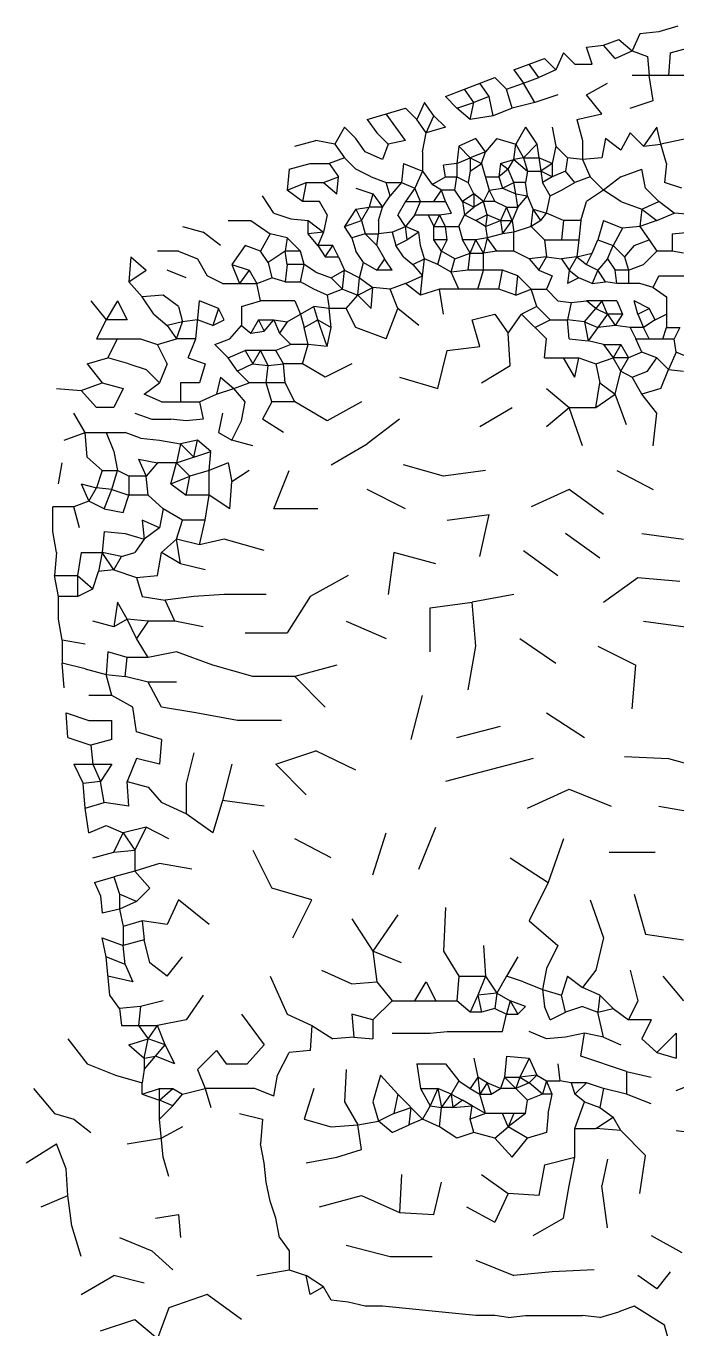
# Model space of a CAD drawing. Extents: x 102 to 1205, y 1 to 1186.
# Drawn here: x 219 to 560, y 503 to 1186 of the extents above; entities that cross this region are included whole.
import ezdxf

# ---------------------------------------------------------------- set-up
doc = ezdxf.new("R2010")
doc.units = 0
doc.layers.add('SKETCH', color=1, linetype='CONTINUOUS')

msp = doc.modelspace()

# ---------------------------------------------------------------- linework, layer by layer
at = {"layer": 'SKETCH'}
for p, q in [((541, 1182), (537, 1173)), ((551, 1183), (541, 1182)), ((561, 1186), (551, 1183)), ((513, 1175), (522, 1176)), ((516, 1166), (513, 1175)), ((522, 1176), (530, 1179)), ((528, 1169), (522, 1176)), ((530, 1179), (537, 1173)), ((557, 1172), (568, 1175)), ((475, 1163), (491, 1169)), ((497, 1163), (491, 1169)), ((501, 1172), (497, 1163)), ((501, 1172), (507, 1166)), ((528, 1169), (537, 1173)), ((537, 1173), (545, 1170)), ((545, 1170), (546, 1160)), ((557, 1172), (556, 1160)), ((475, 1163), (480, 1156)), ((488, 1159), (483, 1166)), ((497, 1163), (488, 1159)), ((507, 1166), (516, 1166)), ((449, 1153), (465, 1159)), ((462, 1149), (457, 1156)), ((471, 1153), (465, 1159)), ((471, 1153), (480, 1156)), ((480, 1156), (488, 1159)), ((486, 1146), (480, 1156)), ((513, 1150), (524, 1156)), ((566, 1160), (537, 1160)), ((548, 1147), (546, 1160)), ((439, 1149), (449, 1153)), ((439, 1149), (445, 1143)), ((454, 1146), (449, 1153)), ((462, 1149), (454, 1146)), ((464, 1139), (462, 1149)), ((474, 1143), (471, 1153)), ((498, 1150), (486, 1146)), ((521, 1140), (513, 1150)), ((398, 1137), (418, 1143)), ((418, 1143), (424, 1137)), ((428, 1146), (424, 1137)), ((433, 1139), (428, 1146)), ((445, 1143), (454, 1146)), ((452, 1137), (445, 1143)), ((452, 1137), (454, 1146)), ((474, 1143), (464, 1139)), ((486, 1146), (474, 1143)), ((536, 1143), (548, 1147)), ((398, 1137), (403, 1130)), ((418, 1126), (408, 1140)), ((429, 1130), (424, 1137)), ((429, 1130), (433, 1139)), ((439, 1133), (433, 1139)), ((464, 1139), (452, 1137)), ((508, 1137), (521, 1140)), ((508, 1137), (511, 1126)), ((386, 1133), (381, 1124)), ((386, 1133), (392, 1127)), ((397, 1120), (392, 1127)), ((403, 1130), (409, 1124)), ((427, 1120), (429, 1130)), ((439, 1133), (429, 1130)), ((455, 1127), (446, 1123)), ((460, 1120), (455, 1127)), ((466, 1127), (460, 1120)), ((466, 1127), (476, 1124)), ((481, 1133), (476, 1124)), ((481, 1133), (487, 1124)), ((495, 1133), (497, 1123)), ((523, 1127), (521, 1117)), ((531, 1121), (523, 1127)), ((536, 1130), (531, 1121)), ((536, 1130), (543, 1123)), ((550, 1133), (543, 1123)), ((552, 1124), (550, 1133)), ((566, 1127), (552, 1124)), ((360, 1123), (371, 1126)), ((381, 1124), (371, 1126)), ((381, 1124), (386, 1117)), ((409, 1124), (406, 1116)), ((418, 1126), (409, 1124)), ((446, 1123), (445, 1114)), ((446, 1123), (452, 1117)), ((475, 1116), (476, 1124)), ((476, 1124), (480, 1117)), ((487, 1124), (480, 1117)), ((487, 1124), (489, 1110)), ((497, 1123), (495, 1114)), ((503, 1117), (497, 1123)), ((511, 1126), (511, 1116)), ((543, 1123), (552, 1124)), ((555, 1114), (552, 1124)), ((357, 1111), (368, 1114)), ((368, 1114), (378, 1114)), ((386, 1117), (378, 1114)), ((378, 1114), (383, 1107)), ((392, 1111), (386, 1117)), ((406, 1116), (397, 1120)), ((417, 1114), (416, 1104)), ((417, 1114), (427, 1110)), ((427, 1120), (427, 1110)), ((445, 1114), (438, 1113)), ((445, 1114), (452, 1117)), ((445, 1114), (445, 1107)), ((460, 1120), (452, 1117)), ((452, 1117), (458, 1114)), ((452, 1117), (452, 1110)), ((452, 1110), (458, 1114)), ((458, 1114), (460, 1120)), ((458, 1114), (462, 1100)), ((468, 1114), (467, 1107)), ((468, 1114), (475, 1116)), ((468, 1114), (472, 1111)), ((472, 1111), (475, 1116)), ((480, 1117), (475, 1116)), ((475, 1116), (482, 1110)), ((480, 1117), (482, 1110)), ((480, 1117), (488, 1117)), ((495, 1114), (488, 1117)), ((495, 1114), (489, 1110)), ((495, 1114), (495, 1107)), ((503, 1117), (502, 1110)), ((511, 1116), (503, 1117)), ((521, 1117), (511, 1116)), ((511, 1116), (515, 1107)), ((555, 1114), (554, 1104)), ((357, 1111), (356, 1100)), ((375, 1104), (383, 1107)), ((382, 1098), (383, 1107)), ((400, 1107), (392, 1111)), ((400, 1107), (408, 1104)), ((427, 1110), (423, 1101)), ((427, 1110), (432, 1103)), ((432, 1103), (439, 1107)), ((439, 1107), (438, 1113)), ((439, 1107), (445, 1107)), ((444, 1100), (445, 1107)), ((445, 1107), (451, 1104)), ((452, 1110), (451, 1104)), ((460, 1107), (467, 1107)), ((472, 1111), (467, 1107)), ((467, 1107), (469, 1101)), ((475, 1104), (472, 1111)), ((482, 1110), (481, 1104)), ((482, 1110), (489, 1110)), ((489, 1110), (490, 1104)), ((495, 1107), (489, 1110)), ((495, 1107), (490, 1104)), ((502, 1110), (495, 1107)), ((507, 1104), (502, 1110)), ((515, 1107), (507, 1104)), ((522, 1100), (515, 1107)), ((531, 1107), (522, 1100)), ((531, 1107), (542, 1111)), ((544, 1101), (542, 1111)), ((356, 1100), (366, 1104)), ((364, 1094), (356, 1100)), ((366, 1104), (364, 1094)), ((366, 1104), (375, 1104)), ((375, 1104), (382, 1098)), ((392, 1101), (401, 1098)), ((410, 1097), (408, 1104)), ((408, 1104), (416, 1104)), ((416, 1104), (410, 1097)), ((416, 1104), (423, 1101)), ((423, 1101), (418, 1094)), ((426, 1094), (423, 1101)), ((437, 1100), (432, 1103)), ((433, 1094), (437, 1100)), ((444, 1100), (437, 1100)), ((439, 1094), (437, 1100)), ((448, 1094), (444, 1100)), ((454, 1098), (451, 1104)), ((462, 1100), (459, 1094)), ((462, 1100), (469, 1101)), ((462, 1100), (465, 1094)), ((469, 1101), (475, 1104)), ((469, 1101), (476, 1098)), ((476, 1098), (475, 1104)), ((481, 1104), (475, 1104)), ((482, 1097), (481, 1104)), ((494, 1097), (490, 1104)), ((494, 1097), (500, 1100)), ((500, 1100), (507, 1104)), ((522, 1100), (513, 1094)), ((531, 1094), (522, 1100)), ((551, 1094), (544, 1101)), ((563, 1101), (554, 1104)), ((349, 1088), (343, 1097)), ((373, 1094), (364, 1094)), ((377, 1087), (373, 1094)), ((401, 1098), (399, 1091)), ((401, 1098), (406, 1091)), ((406, 1091), (410, 1097)), ((418, 1094), (414, 1087)), ((418, 1094), (439, 1094)), ((423, 1087), (426, 1094)), ((439, 1094), (442, 1088)), ((454, 1098), (448, 1094)), ((454, 1091), (448, 1094)), ((448, 1094), (449, 1087)), ((454, 1098), (454, 1091)), ((459, 1094), (454, 1098)), ((459, 1094), (454, 1091)), ((461, 1087), (459, 1094)), ((465, 1094), (459, 1094)), ((471, 1091), (465, 1094)), ((477, 1091), (476, 1098)), ((476, 1098), (482, 1097)), ((477, 1091), (482, 1097)), ((485, 1090), (482, 1097)), ((492, 1088), (494, 1097)), ((510, 1084), (513, 1094)), ((531, 1094), (542, 1090)), ((542, 1090), (551, 1094)), ((559, 1088), (551, 1094)), ((349, 1088), (358, 1085)), ((377, 1087), (375, 1078)), ((392, 1090), (386, 1081)), ((392, 1090), (399, 1091)), ((392, 1090), (395, 1084)), ((395, 1084), (399, 1091)), ((406, 1091), (399, 1091)), ((404, 1084), (406, 1091)), ((418, 1081), (414, 1087)), ((423, 1087), (418, 1081)), ((423, 1087), (436, 1087)), ((430, 1087), (433, 1081)), ((436, 1087), (433, 1081)), ((436, 1087), (442, 1088)), ((439, 1081), (436, 1087)), ((446, 1081), (449, 1087)), ((449, 1087), (454, 1091)), ((449, 1087), (455, 1084)), ((461, 1087), (455, 1084)), ((461, 1087), (460, 1081)), ((468, 1084), (461, 1087)), ((471, 1091), (468, 1084)), ((474, 1084), (471, 1091)), ((471, 1091), (477, 1091)), ((477, 1091), (474, 1084)), ((484, 1081), (485, 1090)), ((485, 1090), (492, 1088)), ((489, 1084), (485, 1090)), ((489, 1084), (492, 1088)), ((501, 1084), (492, 1088)), ((542, 1090), (541, 1081)), ((542, 1090), (550, 1084)), ((550, 1084), (559, 1088)), ((570, 1087), (559, 1088)), ((301, 1081), (312, 1078)), ((325, 1084), (337, 1084)), ((337, 1084), (347, 1077)), ((358, 1085), (367, 1084)), ((367, 1077), (367, 1084)), ((367, 1084), (375, 1078)), ((386, 1081), (395, 1084)), ((390, 1075), (386, 1081)), ((395, 1084), (397, 1077)), ((404, 1084), (404, 1077)), ((411, 1078), (418, 1081)), ((425, 1078), (418, 1081)), ((419, 1074), (418, 1081)), ((433, 1074), (433, 1081)), ((433, 1081), (446, 1081)), ((440, 1074), (439, 1081)), ((446, 1081), (448, 1074)), ((460, 1081), (455, 1084)), ((460, 1081), (468, 1084)), ((460, 1081), (461, 1075)), ((468, 1084), (474, 1084)), ((468, 1084), (469, 1077)), ((469, 1077), (474, 1084)), ((474, 1084), (475, 1078)), ((484, 1081), (475, 1078)), ((489, 1084), (484, 1081)), ((484, 1081), (491, 1074)), ((501, 1084), (500, 1074)), ((510, 1084), (501, 1084)), ((510, 1084), (509, 1074)), ((522, 1084), (519, 1074)), ((522, 1084), (532, 1080)), ((532, 1080), (527, 1071)), ((541, 1081), (532, 1080)), ((550, 1084), (541, 1081)), ((541, 1081), (546, 1074)), ((321, 1071), (312, 1078)), ((347, 1077), (342, 1068)), ((356, 1075), (347, 1077)), ((356, 1075), (355, 1068)), ((356, 1075), (363, 1068)), ((375, 1078), (367, 1077)), ((372, 1071), (367, 1077)), ((375, 1078), (372, 1071)), ((397, 1077), (390, 1075)), ((390, 1075), (392, 1068)), ((397, 1077), (404, 1077)), ((403, 1071), (397, 1077)), ((403, 1071), (404, 1077)), ((411, 1078), (404, 1077)), ((411, 1078), (413, 1071)), ((413, 1071), (419, 1074)), ((425, 1078), (419, 1074)), ((426, 1071), (425, 1078)), ((437, 1068), (433, 1074)), ((440, 1074), (433, 1074)), ((437, 1068), (440, 1074)), ((452, 1067), (448, 1074)), ((455, 1074), (448, 1074)), ((452, 1067), (455, 1074)), ((461, 1075), (455, 1074)), ((459, 1067), (455, 1074)), ((461, 1075), (459, 1067)), ((469, 1077), (461, 1075)), ((466, 1068), (461, 1075)), ((475, 1078), (469, 1077)), ((475, 1068), (475, 1078)), ((491, 1074), (509, 1074)), ((491, 1074), (492, 1065)), ((509, 1074), (508, 1065)), ((516, 1067), (519, 1074)), ((519, 1074), (527, 1071)), ((538, 1071), (546, 1074)), ((546, 1074), (550, 1068)), ((558, 1077), (567, 1078)), ((558, 1077), (558, 1068)), ((299, 1068), (288, 1068)), ((299, 1068), (309, 1064)), ((334, 1071), (327, 1061)), ((342, 1068), (334, 1071)), ((346, 1062), (342, 1068)), ((355, 1068), (346, 1062)), ((363, 1068), (355, 1068)), ((356, 1061), (355, 1068)), ((365, 1061), (363, 1068)), ((380, 1071), (372, 1071)), ((372, 1071), (376, 1065)), ((376, 1065), (380, 1071)), ((383, 1065), (380, 1071)), ((396, 1062), (392, 1068)), ((403, 1071), (407, 1064)), ((417, 1065), (413, 1071)), ((428, 1064), (426, 1071)), ((435, 1061), (437, 1068)), ((444, 1064), (437, 1068)), ((444, 1064), (452, 1067)), ((451, 1058), (452, 1067)), ((452, 1067), (459, 1067)), ((466, 1068), (459, 1067)), ((459, 1058), (459, 1067)), ((475, 1068), (466, 1068)), ((483, 1064), (475, 1068)), ((508, 1065), (516, 1067)), ((513, 1061), (516, 1067)), ((524, 1064), (527, 1071)), ((527, 1071), (533, 1065)), ((538, 1071), (533, 1065)), ((543, 1061), (550, 1068)), ((558, 1068), (550, 1068)), ((564, 1067), (558, 1068)), ((274, 1065), (273, 1052)), ((274, 1065), (282, 1058)), ((309, 1064), (314, 1055)), ((327, 1061), (336, 1058)), ((327, 1061), (331, 1051)), ((346, 1062), (348, 1054)), ((356, 1061), (355, 1052)), ((365, 1061), (356, 1061)), ((363, 1052), (365, 1061)), ((371, 1057), (365, 1061)), ((376, 1065), (383, 1065)), ((383, 1065), (386, 1058)), ((394, 1054), (396, 1062)), ((396, 1062), (403, 1058)), ((407, 1064), (403, 1058)), ((411, 1058), (407, 1064)), ((417, 1065), (422, 1061)), ((422, 1061), (428, 1064)), ((422, 1061), (427, 1055)), ((427, 1055), (428, 1064)), ((435, 1061), (428, 1064)), ((442, 1057), (435, 1061)), ((442, 1057), (444, 1064)), ((492, 1065), (483, 1064)), ((483, 1064), (488, 1058)), ((488, 1058), (492, 1065)), ((492, 1065), (500, 1064)), ((508, 1065), (500, 1064)), ((500, 1064), (504, 1058)), ((508, 1065), (504, 1058)), ((508, 1065), (513, 1061)), ((513, 1061), (519, 1058)), ((524, 1064), (519, 1058)), ((524, 1064), (528, 1058)), ((533, 1065), (535, 1058)), ((535, 1058), (543, 1061)), ((273, 1052), (282, 1058)), ((280, 1044), (273, 1052)), ((303, 1054), (293, 1058)), ((322, 1051), (314, 1055)), ((336, 1058), (331, 1051)), ((336, 1058), (340, 1051)), ((340, 1051), (348, 1054)), ((355, 1052), (348, 1054)), ((355, 1052), (363, 1052)), ((370, 1048), (363, 1052)), ((371, 1057), (379, 1054)), ((379, 1054), (386, 1058)), ((379, 1054), (385, 1048)), ((385, 1048), (386, 1058)), ((386, 1058), (394, 1054)), ((393, 1045), (394, 1054)), ((394, 1054), (401, 1049)), ((411, 1058), (403, 1058)), ((418, 1051), (427, 1055)), ((426, 1045), (427, 1055)), ((451, 1058), (442, 1057)), ((446, 1048), (442, 1057)), ((469, 1058), (451, 1058)), ((456, 1048), (459, 1058)), ((467, 1048), (469, 1058)), ((477, 1055), (469, 1058)), ((476, 1045), (477, 1055)), ((477, 1055), (484, 1048)), ((488, 1058), (495, 1055)), ((495, 1055), (492, 1048)), ((504, 1058), (503, 1051)), ((509, 1054), (503, 1051)), ((504, 1058), (509, 1054)), ((516, 1051), (509, 1054)), ((519, 1058), (516, 1051)), ((516, 1051), (523, 1052)), ((523, 1052), (519, 1058)), ((529, 1051), (523, 1052)), ((535, 1058), (528, 1058)), ((529, 1051), (528, 1058)), ((535, 1058), (535, 1051)), ((548, 1049), (551, 1055)), ((551, 1055), (569, 1055)), ((291, 1045), (280, 1044)), ((299, 1039), (291, 1045)), ((322, 1051), (340, 1051)), ((342, 1042), (340, 1051)), ((377, 1045), (370, 1048)), ((385, 1048), (377, 1045)), ((377, 1045), (378, 1038)), ((385, 1048), (393, 1045)), ((387, 1038), (393, 1045)), ((393, 1045), (401, 1049)), ((400, 1038), (393, 1045)), ((400, 1038), (401, 1049)), ((410, 1048), (401, 1049)), ((418, 1051), (410, 1048)), ((414, 1038), (410, 1048)), ((426, 1045), (418, 1051)), ((436, 1048), (426, 1045)), ((467, 1048), (436, 1048)), ((438, 1035), (436, 1048)), ((476, 1045), (467, 1048)), ((476, 1045), (484, 1048)), ((484, 1048), (492, 1048)), ((487, 1039), (484, 1048)), ((498, 1042), (492, 1048)), ((541, 1051), (529, 1051)), ((548, 1049), (541, 1051)), ((548, 1049), (555, 1044)), ((253, 1042), (261, 1032)), ((267, 1042), (261, 1032)), ((267, 1042), (272, 1032)), ((286, 1035), (280, 1044)), ((299, 1039), (301, 1031)), ((308, 1022), (310, 1042)), ((320, 1038), (310, 1042)), ((332, 1039), (342, 1042)), ((332, 1039), (332, 1029)), ((360, 1042), (342, 1042)), ((356, 1031), (370, 1039)), ((360, 1042), (363, 1035)), ((372, 1032), (370, 1039)), ((378, 1038), (370, 1039)), ((487, 1039), (479, 1035)), ((494, 1032), (487, 1039)), ((498, 1042), (505, 1041)), ((505, 1041), (503, 1032)), ((505, 1041), (513, 1042)), ((529, 1042), (513, 1042)), ((518, 1038), (513, 1042)), ((521, 1042), (518, 1038)), ((524, 1035), (521, 1042)), ((529, 1042), (532, 1035)), ((540, 1035), (538, 1042)), ((546, 1038), (538, 1042)), ((555, 1044), (555, 1028)), ((261, 1032), (256, 1022)), ((272, 1032), (261, 1032)), ((286, 1035), (293, 1029)), ((309, 1032), (301, 1031)), ((317, 1029), (309, 1032)), ((320, 1038), (317, 1029)), ((317, 1029), (323, 1032)), ((323, 1032), (320, 1038)), ((341, 1032), (337, 1025)), ((341, 1032), (344, 1026)), ((341, 1032), (349, 1032)), ((344, 1026), (349, 1032)), ((349, 1032), (356, 1031)), ((349, 1032), (352, 1025)), ((363, 1035), (365, 1028)), ((365, 1028), (372, 1032)), ((372, 1032), (379, 1028)), ((377, 1018), (372, 1032)), ((387, 1038), (378, 1038)), ((379, 1028), (378, 1038)), ((392, 1028), (387, 1038)), ((408, 1022), (414, 1038)), ((425, 1029), (414, 1038)), ((453, 1032), (465, 1035)), ((457, 1018), (453, 1032)), ((465, 1035), (472, 1025)), ((472, 1025), (479, 1035)), ((479, 1035), (492, 1022)), ((486, 1028), (494, 1032)), ((494, 1032), (503, 1032)), ((512, 1031), (503, 1032)), ((504, 1022), (503, 1032)), ((512, 1031), (518, 1038)), ((524, 1035), (514, 1021)), ((518, 1038), (524, 1035)), ((524, 1035), (528, 1029)), ((532, 1035), (524, 1035)), ((532, 1035), (528, 1029)), ((540, 1035), (546, 1038)), ((540, 1035), (543, 1028)), ((549, 1032), (543, 1028)), ((549, 1032), (546, 1038)), ((549, 1032), (555, 1035)), ((301, 1031), (293, 1029)), ((293, 1029), (298, 1022)), ((298, 1022), (301, 1031)), ((326, 1022), (332, 1029)), ((332, 1029), (337, 1025)), ((337, 1025), (344, 1026)), ((356, 1031), (352, 1025)), ((358, 1019), (352, 1025)), ((367, 1019), (365, 1028)), ((377, 1018), (379, 1028)), ((408, 1022), (392, 1028)), ((473, 1008), (472, 1025)), ((512, 1031), (519, 1028)), ((512, 1031), (514, 1021)), ((528, 1029), (519, 1028)), ((536, 1028), (528, 1029)), ((536, 1028), (539, 1022)), ((543, 1028), (536, 1028)), ((546, 1022), (543, 1028)), ((553, 1022), (555, 1028)), ((555, 1028), (562, 1028)), ((562, 1028), (559, 1022)), ((256, 1022), (279, 1022)), ((262, 1012), (267, 1022)), ((279, 1022), (288, 1019)), ((288, 1019), (298, 1022)), ((293, 1009), (288, 1019)), ((308, 1022), (298, 1022)), ((304, 1012), (308, 1022)), ((318, 1019), (326, 1022)), ((318, 1019), (325, 1012)), ((358, 1019), (350, 1016)), ((367, 1019), (358, 1019)), ((364, 1009), (367, 1019)), ((377, 1018), (367, 1019)), ((440, 1016), (457, 1018)), ((491, 1012), (492, 1022)), ((504, 1022), (514, 1021)), ((522, 1019), (514, 1021)), ((522, 1019), (527, 1012)), ((522, 1019), (531, 1019)), ((531, 1019), (527, 1012)), ((531, 1019), (535, 1012)), ((539, 1022), (559, 1022)), ((542, 1015), (539, 1022)), ((560, 1015), (559, 1022)), ((251, 1009), (262, 1012)), ((273, 1009), (262, 1012)), ((304, 1012), (313, 1009)), ((325, 1012), (334, 1016)), ((330, 1005), (325, 1012)), ((350, 1016), (334, 1016)), ((334, 1016), (338, 1009)), ((338, 1009), (342, 1016)), ((346, 1008), (342, 1016)), ((354, 1009), (350, 1016)), ((435, 996), (440, 1016)), ((491, 1012), (509, 1012)), ((507, 1002), (501, 1012)), ((507, 1002), (509, 1012)), ((509, 1012), (518, 1009)), ((518, 1009), (527, 1012)), ((531, 1005), (527, 1012)), ((535, 1012), (527, 1012)), ((531, 1005), (535, 1012)), ((542, 1015), (535, 1012)), ((550, 1012), (542, 1015)), ((545, 1005), (550, 1012)), ((550, 1012), (556, 1006)), ((560, 1015), (556, 1006)), ((567, 1012), (560, 1015)), ((251, 1009), (259, 999)), ((273, 1009), (282, 1006)), ((289, 999), (282, 1006)), ((293, 1009), (289, 999)), ((313, 1009), (310, 999)), ((338, 1009), (330, 1005)), ((336, 999), (330, 1005)), ((338, 1009), (346, 1008)), ((345, 999), (346, 1008)), ((346, 1008), (354, 1009)), ((355, 999), (354, 1009)), ((364, 1009), (354, 1009)), ((376, 1002), (364, 1009)), ((390, 1009), (376, 1002)), ((458, 999), (473, 1008)), ((518, 1009), (520, 999)), ((528, 993), (531, 1005)), ((531, 1005), (537, 1002)), ((537, 1002), (545, 1005)), ((552, 996), (556, 1006)), ((556, 1006), (564, 1005)), ((248, 995), (259, 999)), ((259, 999), (270, 996)), ((281, 993), (289, 999)), ((300, 999), (300, 989)), ((310, 999), (300, 999)), ((321, 1002), (319, 993)), ((321, 1002), (328, 996)), ((328, 996), (336, 999)), ((355, 999), (336, 999)), ((348, 989), (345, 999)), ((360, 989), (355, 999)), ((415, 1002), (435, 996)), ((518, 986), (520, 999)), ((520, 999), (528, 993)), ((542, 993), (537, 1002)), ((235, 996), (248, 995)), ((256, 986), (248, 995)), ((270, 996), (265, 986)), ((290, 989), (281, 993)), ((310, 989), (319, 993)), ((319, 993), (328, 996)), ((334, 989), (328, 996)), ((492, 996), (504, 986)), ((518, 986), (528, 993)), ((534, 977), (528, 993)), ((552, 996), (542, 993)), ((550, 983), (542, 993)), ((265, 986), (256, 986)), ((290, 989), (310, 989)), ((310, 989), (312, 980)), ((332, 979), (334, 989)), ((348, 989), (343, 980)), ((360, 989), (348, 989)), ((377, 979), (360, 989)), ((395, 989), (377, 979)), ((457, 976), (474, 986)), ((492, 976), (504, 986)), ((504, 986), (518, 986)), ((511, 966), (504, 986)), ((250, 973), (244, 983)), ((276, 983), (285, 980)), ((285, 980), (295, 980)), ((303, 979), (295, 980)), ((312, 980), (303, 979)), ((322, 983), (320, 973)), ((327, 969), (332, 979)), ((354, 973), (343, 980)), ((415, 980), (398, 967)), ((548, 966), (550, 983)), ((239, 969), (250, 973)), ((250, 973), (271, 973)), ((251, 960), (250, 973)), ((261, 973), (265, 963)), ((279, 970), (271, 973)), ((279, 970), (289, 969)), ((320, 973), (327, 969)), ((289, 969), (300, 967)), ((300, 967), (298, 957)), ((309, 969), (300, 967)), ((300, 967), (307, 960)), ((307, 960), (309, 969)), ((316, 963), (309, 969)), ((338, 966), (327, 969)), ((379, 956), (398, 967)), ((236, 946), (238, 957)), ((251, 960), (259, 953)), ((265, 963), (267, 953)), ((278, 959), (282, 950)), ((278, 959), (288, 957)), ((288, 957), (282, 950)), ((298, 957), (288, 957)), ((295, 946), (298, 957)), ((298, 957), (316, 963)), ((305, 950), (298, 957)), ((315, 953), (316, 963)), ((325, 957), (315, 953)), ((325, 957), (327, 947)), ((259, 953), (256, 944)), ((259, 953), (267, 953)), ((264, 943), (267, 953)), ((273, 950), (267, 953)), ((273, 950), (273, 940)), ((282, 950), (273, 950)), ((283, 940), (282, 950)), ((295, 946), (305, 950)), ((303, 940), (305, 950)), ((315, 953), (305, 950)), ((315, 940), (315, 953)), ((336, 953), (327, 947)), ((349, 933), (357, 953)), ((438, 950), (417, 956)), ((460, 953), (438, 950)), ((529, 953), (548, 943)), ((248, 946), (256, 944)), ((248, 946), (252, 937)), ((252, 937), (256, 944)), ((264, 943), (256, 944)), ((260, 933), (264, 943)), ((264, 943), (273, 940)), ((295, 946), (303, 940)), ((326, 933), (327, 947)), ((418, 933), (398, 943)), ((504, 943), (484, 934)), ((522, 930), (504, 943)), ((252, 937), (244, 934)), ((260, 933), (252, 937)), ((270, 931), (273, 940)), ((283, 940), (273, 940)), ((291, 933), (283, 940)), ((315, 940), (303, 940)), ((313, 927), (315, 940)), ((326, 933), (315, 940)), ((244, 934), (233, 934)), ((233, 921), (233, 934)), ((247, 923), (244, 934)), ((260, 933), (270, 931)), ((291, 933), (289, 923)), ((301, 927), (291, 933)), ((372, 933), (349, 933)), ((440, 927), (462, 930)), ((457, 908), (462, 930)), ((280, 927), (281, 917)), ((289, 923), (280, 927)), ((289, 923), (281, 917)), ((298, 917), (301, 927)), ((313, 927), (301, 927)), ((310, 914), (313, 927)), ((235, 910), (233, 921)), ((260, 921), (259, 910)), ((260, 921), (271, 920)), ((271, 920), (281, 917)), ((281, 917), (276, 910)), ((290, 910), (298, 917)), ((310, 914), (298, 917)), ((300, 904), (298, 917)), ((323, 917), (310, 914)), ((344, 911), (323, 917)), ((520, 907), (502, 920)), ((542, 920), (564, 917)), ((235, 910), (234, 898)), ((248, 910), (246, 898)), ((248, 910), (259, 910)), ((259, 910), (257, 900)), ((265, 901), (259, 910)), ((269, 908), (259, 910)), ((269, 908), (276, 910)), ((288, 898), (290, 910)), ((300, 904), (290, 910)), ((412, 910), (409, 888)), ((434, 904), (412, 910)), ((480, 911), (498, 898)), ((265, 901), (269, 908)), ((313, 901), (300, 904)), ((236, 887), (234, 898)), ((234, 898), (246, 898)), ((246, 898), (254, 891)), ((246, 898), (246, 887)), ((254, 891), (257, 900)), ((265, 901), (257, 900)), ((265, 901), (277, 897)), ((277, 897), (288, 898)), ((277, 897), (280, 887)), ((388, 898), (368, 887)), ((522, 884), (540, 897)), ((540, 897), (562, 895)), ((246, 887), (254, 891)), ((323, 888), (307, 887)), ((345, 888), (323, 888)), ((475, 888), (453, 884)), ((236, 875), (236, 887)), ((246, 887), (236, 887)), ((267, 884), (265, 871)), ((272, 875), (267, 884)), ((280, 887), (292, 885)), ((307, 887), (292, 885)), ((297, 874), (292, 885)), ((368, 887), (356, 868)), ((431, 881), (453, 884)), ((455, 861), (453, 884)), ((238, 864), (236, 875)), ((272, 875), (265, 871)), ((277, 865), (272, 875)), ((283, 874), (272, 875)), ((431, 858), (431, 881)), ((265, 871), (254, 874)), ((283, 874), (277, 865)), ((297, 874), (283, 874)), ((312, 871), (297, 874)), ((334, 868), (356, 868)), ((387, 874), (408, 865)), ((543, 874), (565, 871)), ((250, 862), (238, 864)), ((238, 864), (238, 852)), ((283, 855), (277, 865)), ((451, 838), (455, 861)), ((478, 865), (497, 852)), ((519, 861), (539, 851)), ((262, 858), (261, 846)), ((272, 855), (262, 858)), ((271, 845), (272, 855)), ((283, 855), (272, 855)), ((298, 858), (283, 855)), ((317, 851), (298, 858)), ((250, 849), (238, 852)), ((239, 839), (238, 852)), ((250, 849), (261, 846)), ((338, 845), (317, 851)), ((382, 851), (360, 845)), ((537, 828), (539, 851)), ((261, 846), (271, 845)), ((264, 835), (261, 846)), ((283, 842), (271, 845)), ((298, 842), (283, 842)), ((290, 829), (283, 842)), ((360, 845), (338, 845)), ((376, 829), (360, 845)), ((264, 835), (252, 835)), ((275, 829), (264, 835)), ((421, 812), (427, 835)), ((277, 816), (275, 829)), ((308, 826), (290, 829)), ((241, 813), (240, 826)), ((240, 826), (252, 822)), ((252, 822), (264, 822)), ((264, 812), (264, 822)), ((330, 822), (308, 826)), ((353, 822), (330, 822)), ((492, 826), (512, 813)), ((241, 813), (253, 809)), ((290, 812), (277, 816)), ((445, 813), (468, 819)), ((264, 812), (253, 809)), ((253, 809), (254, 799)), ((290, 812), (289, 799)), ((350, 799), (371, 806)), ((392, 796), (371, 806)), ((277, 802), (272, 790)), ((289, 799), (277, 802)), ((307, 805), (303, 789)), ((485, 802), (439, 790)), ((533, 803), (556, 802)), ((556, 802), (578, 796)), ((244, 799), (264, 799)), ((244, 799), (249, 789)), ((254, 799), (258, 790)), ((264, 799), (258, 790)), ((327, 799), (322, 780)), ((366, 783), (350, 799)), ((258, 790), (249, 789)), ((250, 776), (249, 789)), ((260, 779), (258, 790)), ((273, 777), (272, 790)), ((272, 790), (283, 787)), ((283, 787), (290, 779)), ((303, 789), (303, 773)), ((482, 776), (504, 786)), ((504, 786), (526, 777)), ((250, 776), (260, 779)), ((273, 777), (260, 779)), ((303, 773), (290, 779)), ((322, 780), (317, 763)), ((344, 777), (322, 780)), ((252, 763), (250, 776)), ((317, 763), (303, 773)), ((551, 777), (574, 773)), ((252, 763), (261, 767)), ((261, 767), (270, 763)), ((282, 766), (270, 763)), ((282, 766), (276, 754)), ((294, 760), (282, 766)), ((425, 744), (434, 766)), ((265, 753), (270, 763)), ((270, 763), (276, 754)), ((379, 750), (360, 760)), ((401, 741), (408, 763)), ((501, 760), (493, 737)), ((254, 750), (265, 753)), ((265, 753), (276, 754)), ((276, 754), (276, 743)), ((338, 754), (348, 734)), ((525, 753), (549, 753)), ((289, 747), (276, 743)), ((306, 744), (289, 747)), ((473, 750), (493, 737)), ((255, 737), (265, 740)), ((276, 743), (265, 740)), ((265, 740), (268, 731)), ((284, 734), (276, 743)), ((255, 737), (258, 730)), ((268, 731), (268, 723)), ((277, 727), (268, 731)), ((284, 734), (277, 727)), ((369, 728), (348, 734)), ((493, 737), (483, 717)), ((538, 731), (544, 710)), ((258, 730), (259, 721)), ((277, 727), (268, 723)), ((299, 728), (293, 715)), ((315, 715), (299, 728)), ((359, 708), (369, 728)), ((439, 724), (438, 701)), ((515, 728), (522, 708)), ((268, 723), (259, 721)), ((268, 723), (270, 714)), ((390, 718), (401, 701)), ((414, 720), (401, 701)), ((280, 717), (270, 714)), ((270, 714), (270, 704)), ((293, 715), (280, 717)), ((280, 717), (281, 707)), ((483, 717), (498, 704)), ((261, 698), (259, 708)), ((259, 708), (270, 704)), ((281, 707), (270, 704)), ((271, 694), (270, 704)), ((284, 695), (281, 707)), ((459, 704), (460, 688)), ((498, 704), (492, 692)), ((522, 708), (518, 691)), ((544, 710), (564, 707)), ((271, 694), (261, 698)), ((263, 678), (261, 698)), ((293, 688), (301, 698)), ((401, 701), (403, 685)), ((416, 695), (401, 701)), ((438, 701), (446, 688)), ((477, 698), (471, 688)), ((271, 694), (275, 685)), ((293, 688), (284, 695)), ((374, 691), (390, 684)), ((492, 692), (490, 681)), ((518, 691), (511, 682)), ((536, 691), (540, 675)), ((275, 685), (262, 688)), ((347, 688), (356, 668)), ((390, 684), (403, 685)), ((403, 685), (411, 675)), ((423, 675), (429, 685)), ((429, 685), (434, 675)), ((446, 688), (445, 675)), ((446, 688), (460, 688)), ((460, 688), (456, 678)), ((460, 688), (466, 679)), ((471, 688), (466, 679)), ((480, 685), (471, 688)), ((480, 685), (490, 681)), ((503, 688), (500, 678)), ((503, 688), (511, 682)), ((553, 688), (564, 675)), ((268, 671), (263, 678)), ((312, 678), (303, 665)), ((456, 678), (452, 669)), ((466, 679), (456, 678)), ((456, 678), (458, 669)), ((466, 679), (465, 671)), ((466, 679), (473, 675)), ((490, 681), (491, 672)), ((490, 681), (500, 678)), ((502, 669), (500, 678)), ((520, 678), (511, 682)), ((520, 678), (519, 669)), ((527, 671), (520, 678)), ((279, 672), (268, 671)), ((268, 671), (269, 662)), ((279, 672), (278, 662)), ((291, 675), (279, 672)), ((411, 675), (401, 665)), ((411, 675), (445, 675)), ((452, 669), (445, 675)), ((465, 671), (458, 669)), ((465, 671), (471, 668)), ((473, 675), (471, 668)), ((481, 672), (473, 675)), ((473, 675), (477, 668)), ((481, 672), (477, 668)), ((494, 665), (491, 672)), ((511, 672), (502, 669)), ((511, 672), (519, 669)), ((519, 669), (527, 671)), ((527, 671), (535, 665)), ((540, 675), (535, 665)), ((303, 665), (288, 662)), ((332, 668), (344, 652)), ((356, 668), (369, 662)), ((401, 665), (390, 668)), ((390, 668), (391, 656)), ((401, 665), (401, 655)), ((458, 669), (452, 669)), ((469, 659), (471, 668)), ((471, 668), (477, 668)), ((494, 665), (502, 669)), ((522, 656), (519, 669)), ((547, 665), (535, 665)), ((547, 665), (542, 655)), ((269, 662), (288, 662)), ((278, 662), (283, 655)), ((283, 655), (288, 662)), ((292, 652), (288, 662)), ((369, 662), (368, 649)), ((369, 662), (380, 655)), ((391, 656), (380, 655)), ((391, 656), (401, 655)), ((411, 658), (431, 658)), ((431, 658), (440, 659)), ((440, 659), (469, 659)), ((492, 655), (483, 659)), ((502, 656), (492, 655)), ((512, 658), (502, 656)), ((510, 646), (512, 658)), ((522, 656), (512, 658)), ((522, 656), (531, 652)), ((560, 658), (550, 648)), ((560, 658), (560, 645)), ((241, 655), (251, 642)), ((273, 652), (283, 655)), ((273, 652), (281, 645)), ((281, 645), (283, 655)), ((292, 652), (283, 655)), ((287, 646), (292, 652)), ((297, 642), (292, 652)), ((319, 649), (309, 639)), ((319, 649), (324, 642)), ((344, 652), (335, 642)), ((368, 649), (357, 648)), ((542, 655), (550, 648)), ((281, 639), (287, 646)), ((281, 645), (287, 646)), ((281, 645), (281, 639)), ((297, 642), (287, 646)), ((351, 636), (357, 648)), ((454, 645), (456, 635)), ((471, 646), (470, 635)), ((471, 646), (483, 645)), ((483, 645), (478, 635)), ((483, 645), (487, 636)), ((534, 638), (510, 646)), ((550, 648), (560, 645)), ((251, 642), (266, 636)), ((266, 636), (280, 632)), ((281, 639), (280, 632)), ((309, 639), (313, 629)), ((324, 642), (335, 642)), ((349, 625), (351, 636)), ((387, 639), (386, 622)), ((405, 636), (401, 622)), ((405, 636), (414, 626)), ((424, 642), (426, 629)), ((424, 642), (439, 642)), ((439, 642), (446, 633)), ((487, 636), (478, 635)), ((487, 636), (483, 632)), ((487, 636), (492, 633)), ((498, 642), (499, 633)), ((534, 638), (534, 626)), ((534, 638), (547, 635)), ((223, 629), (234, 616)), ((280, 626), (280, 632)), ((280, 626), (289, 629)), ((289, 629), (296, 629)), ((289, 623), (296, 629)), ((289, 613), (289, 629)), ((296, 629), (301, 626)), ((301, 626), (313, 629)), ((339, 629), (313, 629)), ((313, 629), (316, 619)), ((349, 625), (339, 629)), ((370, 629), (365, 613)), ((426, 629), (435, 629)), ((426, 629), (431, 620)), ((435, 629), (431, 620)), ((435, 629), (437, 619)), ((442, 626), (435, 629)), ((446, 633), (442, 626)), ((446, 633), (452, 629)), ((456, 635), (452, 629)), ((452, 629), (457, 626)), ((456, 635), (457, 626)), ((461, 632), (456, 635)), ((461, 632), (457, 626)), ((468, 629), (461, 632)), ((461, 632), (463, 626)), ((463, 626), (468, 629)), ((470, 635), (468, 629)), ((476, 629), (468, 629)), ((482, 623), (470, 635)), ((470, 635), (478, 635)), ((478, 635), (476, 629)), ((483, 632), (476, 629)), ((478, 635), (483, 632)), ((490, 626), (483, 632)), ((492, 633), (490, 626)), ((495, 626), (492, 633)), ((492, 633), (499, 633)), ((505, 632), (499, 633)), ((513, 632), (505, 632)), ((505, 632), (507, 626)), ((513, 632), (507, 626)), ((522, 629), (513, 632)), ((522, 629), (520, 619)), ((534, 626), (522, 629)), ((560, 628), (573, 633)), ((280, 626), (289, 623)), ((296, 620), (289, 623)), ((296, 620), (301, 626)), ((386, 622), (393, 610)), ((401, 622), (404, 612)), ((414, 626), (412, 616)), ((414, 626), (427, 613)), ((437, 619), (442, 626)), ((442, 626), (448, 623)), ((442, 626), (443, 619)), ((448, 623), (443, 619)), ((453, 620), (448, 623)), ((460, 616), (457, 626)), ((457, 626), (463, 626)), ((481, 616), (482, 623)), ((490, 626), (482, 623)), ((495, 626), (490, 626)), ((493, 616), (495, 626)), ((512, 622), (507, 626)), ((507, 608), (512, 622)), ((512, 622), (520, 619)), ((547, 621), (534, 626)), ((234, 616), (244, 613)), ((289, 613), (296, 620)), ((331, 616), (343, 613)), ((412, 616), (404, 612)), ((412, 616), (421, 619)), ((420, 610), (421, 619)), ((431, 620), (427, 613)), ((431, 620), (437, 619)), ((436, 609), (437, 619)), ((443, 619), (437, 619)), ((443, 619), (453, 620)), ((452, 613), (453, 620)), ((460, 616), (452, 613)), ((460, 616), (453, 620)), ((481, 616), (460, 616)), ((472, 609), (469, 616)), ((475, 616), (472, 609)), ((481, 616), (472, 609)), ((493, 616), (492, 606)), ((520, 619), (527, 614)), ((244, 613), (253, 606)), ((291, 593), (289, 613)), ((301, 609), (290, 603)), ((343, 613), (342, 600)), ((365, 613), (379, 609)), ((379, 609), (393, 610)), ((393, 610), (404, 612)), ((395, 597), (393, 610)), ((411, 606), (404, 612)), ((411, 606), (420, 610)), ((427, 613), (420, 610)), ((436, 609), (427, 613)), ((445, 603), (436, 609)), ((454, 606), (452, 613)), ((465, 603), (472, 609)), ((482, 603), (472, 609)), ((507, 593), (507, 608)), ((507, 608), (518, 608)), ((518, 608), (527, 614)), ((531, 607), (518, 608)), ((531, 607), (527, 614)), ((272, 600), (290, 603)), ((454, 606), (445, 603)), ((465, 603), (454, 606)), ((474, 593), (465, 603)), ((474, 593), (482, 603)), ((492, 606), (482, 603)), ((544, 594), (531, 607)), ((560, 607), (576, 605)), ((219, 590), (235, 600)), ((240, 587), (235, 600)), ((344, 590), (342, 600)), ((382, 593), (395, 597)), ((294, 583), (291, 593)), ((345, 580), (344, 590)), ((366, 590), (382, 593)), ((491, 589), (488, 573)), ((491, 589), (507, 593)), ((504, 578), (507, 593)), ((524, 592), (521, 578)), ((541, 574), (544, 594)), ((241, 573), (240, 587)), ((416, 584), (415, 564)), ((458, 584), (472, 574)), ((347, 570), (345, 580)), ((433, 563), (437, 580)), ((472, 574), (465, 559)), ((488, 573), (472, 574)), ((501, 561), (504, 578)), ((524, 556), (521, 578)), ((227, 567), (241, 573)), ((243, 557), (241, 573)), ((350, 561), (347, 570)), ((373, 567), (395, 573)), ((395, 573), (415, 564)), ((450, 567), (465, 559)), ((287, 561), (299, 563)), ((299, 563), (300, 551)), ((352, 551), (350, 561)), ((415, 564), (433, 563)), ((485, 552), (501, 561)), ((248, 541), (243, 557)), ((268, 551), (285, 544)), ((352, 551), (357, 544)), ((387, 547), (410, 541)), ((547, 552), (563, 543)), ((285, 544), (296, 534)), ((357, 544), (357, 534)), ((410, 541), (432, 541)), ((340, 531), (357, 534)), ((357, 534), (366, 531)), ((455, 539), (475, 531)), ((495, 533), (475, 531)), ((517, 534), (495, 533)), ((557, 533), (550, 524)), ((248, 521), (265, 531)), ((281, 527), (265, 531)), ((368, 521), (366, 531)), ((375, 525), (366, 531)), ((550, 524), (540, 531)), ((314, 521), (294, 514)), ((332, 508), (314, 521)), ((375, 525), (368, 521)), ((379, 518), (375, 525)), ((294, 514), (288, 498)), ((388, 517), (379, 518)), ((397, 515), (388, 517)), ((406, 515), (397, 515)), ((446, 511), (406, 515)), ((538, 515), (530, 512)), ((554, 505), (538, 515)), ((258, 502), (276, 508)), ((276, 508), (288, 498)), ((455, 510), (446, 511)), ((465, 510), (455, 510)), ((472, 509), (465, 510)), ((472, 509), (481, 510)), ((481, 510), (511, 510)), ((520, 509), (511, 510)), ((520, 509), (530, 512)), ((560, 483), (554, 505))]:
    msp.add_line(p, q, dxfattribs=at)

doc.saveas('drawing.dxf')
